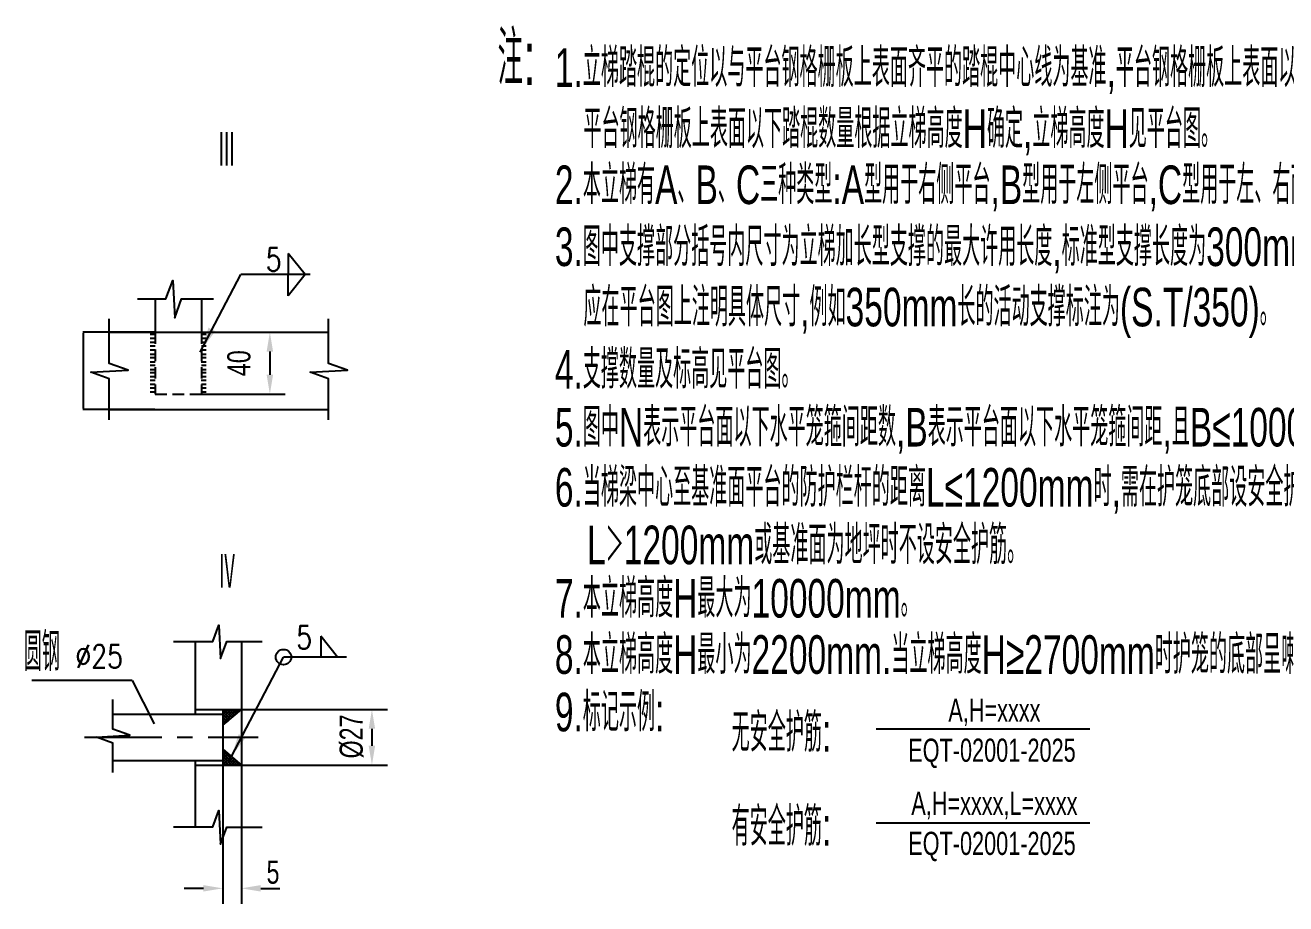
# Model space of a CAD drawing. Extents: x 148 to 221443, y -36682 to 6758.
# Drawn here: x 40904 to 44171, y -10278 to -8001 of the extents above; entities that cross this region are included whole.
import ezdxf
from ezdxf.enums import TextEntityAlignment as Align

# ---------------------------------------------------------------- set-up
doc = ezdxf.new("R2010")
doc.units = 0
doc.header["$LTSCALE"] = 10
doc.header["$MEASUREMENT"] = 0
doc.linetypes.add('CENTERX2', pattern=[4, 2.5, -0.5, 0.5, -0.5])
doc.linetypes.add('HIDDENX2', pattern=[0.75, 0.5, -0.25])
for name, color, linetype in [('2', 4, 'Continuous'), ('CENTER', 1, 'CENTERX2'), ('DIM', 4, 'Continuous'), ('HIDDEN', 7, 'HIDDENX2'), ('MAIN', 6, 'Continuous'), ('RED', 7, 'Continuous'), ('WHITE', 7, 'Continuous')]:
    doc.layers.add(name, color=color, linetype=linetype)
doc.layers.add('2（细实线）', color=3, linetype='Continuous', lineweight=20)
doc.layers.add('图框层', color=7, linetype='Continuous', lineweight=15)
doc.styles.add('HZ', font='ROMS.SHX', dxfattribs={"width": 0.75, "bigfont": 'GBCBIG.SHX'})
doc.styles.get("Standard").update_dxf_attribs({"font": 'wison_e.shx', "width": 0.75, "bigfont": 'wison_c.shx'})
doc.styles.add('XW', font='ROMANS.shx', dxfattribs={"width": 0.85})
doc.styles.add('ZYEQ', font='bsfb.shx', dxfattribs={"width": 0.7, "bigfont": 'bsf.shx'})
doc.dimstyles.new('DIM1', dxfattribs={"dimscale": 20, "dimtxt": 3, "dimasz": 2.5, "dimexe": 2, "dimexo": 0, "dimgap": 1, "dimtad": 0, "dimdec": 0, "dimzin": 0, "dimdsep": 46, "dimtxsty": 'Standard', "dimcen": 2, "dimclrd": 3, "dimclre": 3, "dimclrt": 3, "dimadec": 0, "dimazin": 0, "dimtfac": 0.666667, "dimtdec": 0, "dimtofl": 0, "dimtmove": 2, "dimatfit": 1, "dimfxl": 2, "dimtvp": 1.333333, "dimtolj": 1, "dimtzin": 0, "dimarcsym": 0})
doc.dimstyles.new('ISO-25', dxfattribs={"dimtxt": 2.5, "dimasz": 2.5, "dimexe": 1.25, "dimexo": 0.625, "dimtad": 1, "dimtxsty": 'Standard', "dimcen": 2.5, "dimadec": 0, "dimazin": 0, "dimtfac": 1, "dimtmove": 0, "dimatfit": 3, "dimfxl": 1, "dimarcsym": 0})

# ---------------------------------------------------------------- blocks, each defined once
blk = doc.blocks.new('*D126')
at = {"layer": 'Defpoints', "color": 0}
for p in [(42223.1, 8828), (42223.1, 8684), (42561.4, 8684)]:
    blk.add_point(p, dxfattribs=at)
at = {"layer": 'DIM', "color": 3, "lineweight": -2}
for p, q in [((42223.1, 8828), (42601.4, 8828)), ((42561.4, 8778), (42561.4, 8734)), ((42223.1, 8684), (42601.4, 8684))]:
    blk.add_line(p, q, dxfattribs=at)
at = {"layer": 'DIM', "color": 3}
for points in [[(42569.7, 8778), (42553, 8778), (42561.4, 8828)], [(42553, 8734), (42569.7, 8734), (42561.4, 8684)]]:
    blk.add_solid(points, dxfattribs=at)
at = {"layer": 'DIM', "color": 3, "insert": (42508.8, 8758), "char_height": 60, "attachment_point": 5, "rotation": 90}
blk.add_mtext('\\A1;%%C27', dxfattribs=at)
blk = doc.blocks.new('*D127')
at = {"layer": 'Defpoints', "color": 0}
for p in [(42119.5, 9805.2), (42119.5, 9645.2), (42296.9, 9645.2)]:
    blk.add_point(p, dxfattribs=at)
at = {"layer": 'DIM', "color": 3, "lineweight": -2}
for p, q in [((42119.5, 9805.2), (42336.9, 9805.2)), ((42296.9, 9755.2), (42296.9, 9695.2)), ((42119.5, 9645.2), (42336.9, 9645.2))]:
    blk.add_line(p, q, dxfattribs=at)
at = {"layer": 'DIM', "color": 3}
for points in [[(42305.2, 9755.2), (42288.5, 9755.2), (42296.9, 9805.2)], [(42288.5, 9695.2), (42305.2, 9695.2), (42296.9, 9645.2)]]:
    blk.add_solid(points, dxfattribs=at)
at = {"layer": 'DIM', "color": 3, "insert": (42216.9, 9725.2), "char_height": 60, "attachment_point": 5, "rotation": 90}
blk.add_mtext('\\A1;40', dxfattribs=at)
blk = doc.blocks.new('*D130')
at = {"layer": 'Defpoints', "color": 0}
for p in [(42174.8, 8684), (42223.1, 8684), (42223.1, 8364.5)]:
    blk.add_point(p, dxfattribs=at)
at = {"layer": 'DIM', "color": 3, "lineweight": -2}
for p, q in [((42174.8, 8684), (42174.8, 8324.5)), ((42223.1, 8684), (42223.1, 8324.5)), ((42124.8, 8364.5), (42074.8, 8364.5)), ((42273.1, 8364.5), (42323.1, 8364.5))]:
    blk.add_line(p, q, dxfattribs=at)
at = {"layer": 'DIM', "color": 3}
for points in [[(42124.8, 8356.2), (42124.8, 8372.9), (42174.8, 8364.5)], [(42273.1, 8372.9), (42273.1, 8356.2), (42223.1, 8364.5)]]:
    blk.add_solid(points, dxfattribs=at)
at = {"layer": 'DIM', "color": 3, "insert": (42305, 8406.1), "char_height": 60, "attachment_point": 5}
blk.add_mtext('\\A1;5', dxfattribs=at)
blk = doc.blocks.new('*D184')
at = {"layer": 'Defpoints', "color": 0}
for p in [(41999.5, 9805.2), (41813.3, 9605.2), (41999.5, 9605.2)]:
    blk.add_point(p, dxfattribs=at)
at = {"layer": 'WHITE', "color": 0, "linetype": 'Continuous', "lineweight": -2}
for p, q in [((41998.8, 9805.2), (41812.1, 9805.2)), ((41813.3, 9802.7), (41813.3, 9607.7)), ((41998.8, 9605.2), (41812.1, 9605.2))]:
    blk.add_line(p, q, dxfattribs=at)
at = {"layer": 'WHITE', "color": 0}
for points in [[(41813.7, 9802.7), (41812.9, 9802.7), (41813.3, 9805.2)], [(41812.9, 9607.7), (41813.7, 9607.7), (41813.3, 9605.2)]]:
    blk.add_solid(points, dxfattribs=at)
at = {"layer": 'WHITE', "color": 0, "insert": (41811.4, 9705.2), "char_height": 2.5, "attachment_point": 5, "rotation": 90}
blk.add_mtext('50', dxfattribs=at)

msp = doc.modelspace()

# ---------------------------------------------------------------- linework, layer by layer
at = {"linetype": 'Continuous'}
for p, q in [((41629.7587, -8647.6711), (41586.0239, -8593.0566)), ((41586.0239, -8593.0566), (41586.0239, -8647.6711)), ((41629.7587, -8647.6711), (41586.0239, -8702.2855)), ((41586.0239, -8702.2855), (41586.0239, -8647.6711)), ((41713.7319, -9638.5134), (41669.9972, -9583.899)), ((41669.9972, -9583.899), (41669.9972, -9638.5134))]:
    msp.add_line(p, q, dxfattribs=at)
at = {"color": 3}
for p, q in [((41357.4224, -8848.0631), (41462.6238, -8647.6711)), ((41642.6772, -8647.6711), (41462.6238, -8647.6711)), ((41438.3787, -9895.9511), (41573.5278, -9638.5134)), ((41736.4031, -9638.5134), (41573.5278, -9638.5134)), ((41181.5717, -9698.9271), (40921.3036, -9698.9271)), ((41181.5717, -9698.9271), (41238.3609, -9811.7272)), ((41416.4331, -9814.9395), (41464.4331, -9774.1122)), ((41416.4331, -9780.3135), (41422.6344, -9774.1122)), ((41416.4331, -9787.5866), (41429.9075, -9774.1122)), ((41416.4331, -9794.8597), (41437.1806, -9774.1122)), ((41416.4331, -9802.1328), (41444.4537, -9774.1122)), ((41416.4331, -9809.4059), (41451.7268, -9774.1122)), ((41435.5972, -9798.639), (41416.4331, -9779.4749)), ((41431.667, -9801.9819), (41416.4331, -9786.748)), ((41427.7369, -9805.3248), (41416.4331, -9794.0211)), ((41439.5274, -9795.2961), (41418.3435, -9774.1122)), ((41443.4576, -9791.9532), (41425.6166, -9774.1122)), ((41428.074, -9805.0381), (41458.9999, -9774.1122)), ((41447.3878, -9788.6103), (41432.8897, -9774.1122)), ((41451.318, -9785.2674), (41440.1628, -9774.1122)), ((41455.2482, -9781.9245), (41447.4359, -9774.1122)), ((41459.1784, -9778.5816), (41454.709, -9774.1122)), ((41463.1086, -9775.2387), (41461.9821, -9774.1122)), ((41423.8067, -9808.6677), (41416.4331, -9801.2942)), ((41419.8765, -9812.0106), (41416.4331, -9808.5673)), ((41416.4331, -9877.2848), (41464.4331, -9918.1122)), ((41416.4331, -9881.5313), (41418.7278, -9879.2366)), ((41453.8526, -9918.1122), (41416.4331, -9880.6927)), ((41416.4331, -9888.8044), (41422.658, -9882.5795)), ((41416.4331, -9896.0775), (41426.5882, -9885.9224)), ((41446.5795, -9918.1122), (41416.4331, -9887.9658)), ((41416.4331, -9903.3506), (41430.5184, -9889.2653)), ((41416.4331, -9910.6237), (41434.4486, -9892.6082)), ((41439.3064, -9918.1122), (41416.4331, -9895.2389)), ((41416.4331, -9917.8968), (41438.3787, -9895.9511)), ((41432.0333, -9918.1122), (41416.4331, -9902.512)), ((41424.7602, -9918.1122), (41416.4331, -9909.7851)), ((41417.4871, -9918.1122), (41416.4331, -9917.0582)), ((41423.4908, -9918.1122), (41442.3089, -9899.294)), ((41430.7639, -9918.1122), (41446.2391, -9902.6369)), ((41438.037, -9918.1122), (41450.1693, -9905.9798)), ((41461.1257, -9918.1122), (41442.2995, -9899.286)), ((41445.3101, -9918.1122), (41454.0995, -9909.3228)), ((41452.5832, -9918.1122), (41458.0297, -9912.6657)), ((41459.8563, -9918.1122), (41461.9599, -9916.0086))]:
    msp.add_line(p, q, dxfattribs=at)
msp.add_circle((41573.5278, -9638.5134), 20, dxfattribs=at)
for points in [[(41396.9479, -8794.2871), (41379.2398, -8784.9908), (41360.2047, -8842.7633)], [(41475.1219, -9847.475), (41457.4138, -9838.1786), (41438.3787, -9895.9511)]]:
    msp.add_solid(points, dxfattribs=at)
at = {"layer": '2（细实线）', "lineweight": -3}
for points in [[(43109.4767, -9824.3028), (43662.8718, -9824.3028)], [(43109.4767, -10067.601), (43662.8718, -10067.601)]]:
    msp.add_lwpolyline(points, dxfattribs=at)
at = {"layer": 'CENTER', "ltscale": 8}
msp.add_line((41057.9219, -9846.1122), (41507.9564, -9846.1122), dxfattribs=at)
at = {"layer": 'DIM'}
for p, q in [((41228.295, -8801.6997), (41240.7639, -8801.6997)), ((41228.295, -8812.3196), (41240.7639, -8812.3196)), ((41360.7639, -8801.6997), (41373.2328, -8801.6997)), ((41360.7639, -8812.3196), (41373.2328, -8812.3196)), ((41227.7358, -8822.9396), (41240.7639, -8822.9396)), ((41227.7358, -8842.7633), (41240.7639, -8842.7633)), ((41228.295, -8832.1434), (41240.7639, -8832.1434)), ((41360.2047, -8822.9396), (41373.2328, -8822.9396)), ((41360.2047, -8842.7633), (41373.2328, -8842.7633)), ((41360.7639, -8832.1434), (41373.2328, -8832.1434)), ((41227.7358, -8853.3832), (41240.7639, -8853.3832)), ((41227.7358, -8873.207), (41240.7639, -8873.207)), ((41228.295, -8862.5871), (41240.7639, -8862.5871)), ((41228.295, -8882.4108), (41240.7639, -8882.4108)), ((41360.2047, -8853.3832), (41373.2328, -8853.3832)), ((41360.2047, -8873.207), (41373.2328, -8873.207)), ((41360.7639, -8862.5871), (41373.2328, -8862.5871)), ((41360.7639, -8882.4108), (41373.2328, -8882.4108)), ((41227.7358, -8893.0308), (41240.7639, -8893.0308)), ((41227.7358, -8900.904), (41240.7639, -8900.904)), ((41228.295, -8911.5239), (41240.7639, -8911.5239)), ((41360.2047, -8893.0308), (41373.2328, -8893.0308)), ((41360.2047, -8900.904), (41373.2328, -8900.904)), ((41360.7639, -8911.5239), (41373.2328, -8911.5239)), ((41227.7358, -8920.7277), (41240.7639, -8920.7277)), ((41227.7358, -8940.5515), (41240.7639, -8940.5515)), ((41228.295, -8931.3477), (41240.7639, -8931.3477)), ((41360.2047, -8920.7277), (41373.2328, -8920.7277)), ((41360.2047, -8940.5515), (41373.2328, -8940.5515)), ((41360.7639, -8931.3477), (41373.2328, -8931.3477)), ((41227.7358, -8951.1714), (41240.7639, -8951.1714)), ((41360.2047, -8951.1714), (41373.2328, -8951.1714))]:
    msp.add_line(p, q, dxfattribs=at)
at = {"layer": 'HIDDEN', "color": 2, "linetype": 'HIDDENX2', "ltscale": 6}
for p, q in [((41240.7639, -8796.9674), (41240.7639, -8956.9674)), ((41360.7639, -8796.9674), (41360.7639, -8956.9674)), ((41240.7639, -8956.9674), (41360.7639, -8956.9674))]:
    msp.add_line(p, q, dxfattribs=at)
at = {"layer": 'MAIN', "linetype": 'Continuous'}
for points in [[(41194.8887, -8710.2767), (41268.9174, -8710.2767), (41286.4747, -8662.996), (41291.7419, -8759.5119), (41309.2992, -8710.3764), (41391.6937, -8710.3764)], [(41121.7568, -9024.079), (41121.7568, -8917.9168), (41074.4761, -8900.3595), (41170.992, -8895.0923), (41121.8565, -8877.535), (41121.8565, -8761.8062)], [(41690.0933, -9024.079), (41690.0933, -8917.9168), (41642.8126, -8900.3595), (41739.3285, -8895.0923), (41690.193, -8877.535), (41690.193, -8761.8062)], [(41288.5703, -9598.0617), (41390.0638, -9598.0617), (41405.8653, -9555.5091), (41410.6058, -9642.3734), (41426.4073, -9598.1515), (41518.6306, -9598.1515)], [(41131.2053, -9937.5815), (41131.2053, -9861.4084), (41088.6527, -9845.6069), (41175.517, -9840.8663), (41131.295, -9825.0648), (41131.295, -9748.2255)], [(41288.5703, -10078.6103), (41390.0638, -10078.6103), (41405.8653, -10036.0577), (41410.6058, -10122.922), (41426.4073, -10078.7), (41518.6306, -10078.7)]]:
    msp.add_lwpolyline(points, dxfattribs=at)
at = {"layer": 'RED'}
for p, q in [((41240.7639, -8710.2767), (41240.7639, -8796.9674)), ((41360.7639, -8710.3764), (41360.7639, -8796.9674)), ((41121.8565, -8796.9674), (41690.193, -8796.9674)), ((41121.7568, -8996.9674), (41690.0933, -8996.9674)), ((41344.4331, -9598.0617), (41344.4331, -9786.1122)), ((41464.4331, -9598.1515), (41464.4331, -9918.1122)), ((41131.295, -9786.1122), (41416.4331, -9786.1122)), ((41344.4331, -9774.1122), (41464.4331, -9774.1122)), ((41416.4331, -9774.1122), (41416.4331, -9918.1122)), ((41131.2053, -9906.1122), (41416.4331, -9906.1122)), ((41344.4331, -9906.1122), (41344.4331, -10078.6103)), ((41344.4331, -9918.1122), (41464.4331, -9918.1122)), ((41464.4331, -9918.1122), (41464.4331, -10078.7))]:
    msp.add_line(p, q, dxfattribs=at)

# ---------------------------------------------------------------- texts
at = {"color": 3}
for s, height, style, width, p in [('注:', 139.99999, 'HZ', 0.65, (42128.4524, -8156.6345)), ('Ⅲ', 100, 'HZ', 0.65, (41402.8868, -8375.186)), ('Ⅳ', 100, 'HZ', 0.65, (41403.5503, -9468.4378)), ('%%C25', 60, 'XW', 0.8, (41034.1909, -9666.7015))]:
    msp.add_text(s, height=height, dxfattribs=dict(at, style=style, width=width)).set_placement(p)
at = {"color": 3, "linetype": 'Continuous', "style": 'XW', "width": 0.8}
for p in [(41568.657, -8608.2293), (41647.8212, -9587.386)]:
    msp.add_text('5', height=60, dxfattribs=at).set_placement(p, align=Align.MIDDLE_RIGHT)
at = {"layer": '2', "color": 3, "linetype": 'Continuous', "style": 'HZ', "width": 0.65}
for s, p in [('1.立梯踏棍的定位以与平台钢格栅板上表面齐平的踏棍中心线为基准,平台钢格栅板上表面以上设五个踏棍,', (42276.7823, -8161.1733)), ('平台钢格栅板上表面以下踏棍数量根据立梯高度H确定,立梯高度H见平台图。', (42350.8514, -8319.6428)), ('2.本立梯有A、B、C三种类型:A型用于右侧平台,B型用于左侧平台,C型用于左、右两侧平台。', (42276.7823, -8464.7646)), ('3.图中支撑部分括号内尺寸为立梯加长型支撑的最大许用长度,标准型支撑长度为300mm;选用加长型支撑时,', (42276.7823, -8625.3028)), ('应在平台图上注明具体尺寸,例如350mm长的活动支撑标注为(S.T/350)。', (42350.8514, -8781.5971)), ('4.支撑数量及标高见平台图。', (42276.7823, -8942.7468)), ('5.图中N表示平台面以下水平笼箍间距数,B表示平台面以下水平笼箍间距,且B≤1000mm;当立梯高度H＜2700mm时N=0。', (42276.7823, -9092.8893)), ('6.当梯梁中心至基准面平台的防护栏杆的距离L≤1200mm时,需在护笼底部设安全护筋,与基准面平台的防护栏杆扶手焊牢。', (42276.7823, -9248.597)), ('L＞1200mm或基准面为地坪时不设安全护筋。', (42360.2013, -9397.8483)), ('7.本立梯高度H最大为10000mm。', (42276.7823, -9536.1059)), ('圆钢', (40900.3731, -9674.9648)), ('8.本立梯高度H最小为2200mm.当立梯高度H≥2700mm时护笼的底部呈喇叭形。', (42276.7823, -9681.8726)), ('9.标记示例:', (42276.7823, -9830.7941)), ('无安全护筋:', (42734.8463, -9883.7065)), ('有安全护筋:', (42734.8463, -10127.1364))]:
    msp.add_text(s, height=100, dxfattribs=at).set_placement(p)
at = {"layer": '图框层', "color": 3, "style": 'ZYEQ', "width": 0.7}
for s, p in [('A,H=xxxx', (43415.9056, -9806.0911)), ('EQT-02001-2025', (43409.554, -9909.7489)), ('A,H=xxxx,L=xxxx', (43415.9056, -10047.4512)), ('EQT-02001-2025', (43409.554, -10151.109))]:
    msp.add_text(s, height=60, dxfattribs=at).set_placement(p, align=Align.CENTER)

# ---------------------------------------------------------------- dimensions: what is measured, and where the dimension line sits
at = {"layer": 'DIM'}
dim = msp.add_linear_dim(base=(41538.1823, -8956.9674), p1=(41360.7639, -8796.9674), p2=(41360.7639, -8956.9674), angle=90, text='40', dimstyle='DIM1', override={"dimtofl": 1}, dxfattribs=at)
dim.commit()
dim.dimension.update_dxf_attribs({"geometry": '*D127', "text_midpoint": (41458.1823, -8876.9674), "insert": (-758.6997, -18602.1396)})
dim = msp.add_linear_dim(base=(41802.6625, -9918.1122), p1=(41464.4331, -9774.1122), p2=(41464.4331, -9918.1122), angle=90, text='%%C27', dimstyle='DIM1', override={"dimtofl": 1}, dxfattribs=at)
dim.commit()
dim.dimension.update_dxf_attribs({"geometry": '*D126', "text_midpoint": (41750.0712, -9844.0998), "dimtype": 160, "insert": (-758.6997, -18602.1396)})
dim = msp.add_linear_dim(base=(41464.4331, -10237.6222), p1=(41416.0621, -9918.1122), p2=(41464.4331, -9918.1122), text='5', dimstyle='DIM1', dxfattribs=at)
dim.commit()
dim.dimension.update_dxf_attribs({"geometry": '*D130', "text_midpoint": (41546.3378, -10196.0181), "dimtype": 160, "insert": (-758.6997, -18602.1396)})
at = {"layer": 'WHITE', "color": 1, "linetype": 'Continuous'}
dim = msp.add_linear_dim(base=(41054.612, -8996.9674), p1=(41240.7639, -8796.9674), p2=(41240.7639, -8996.9674), angle=90, text='50', dimstyle='ISO-25', dxfattribs=at)
dim.commit()
dim.dimension.update_dxf_attribs({"geometry": '*D184', "text_midpoint": (41052.737, -8896.9674), "insert": (-758.6997, -18602.1396)})

doc.saveas('drawing.dxf')
